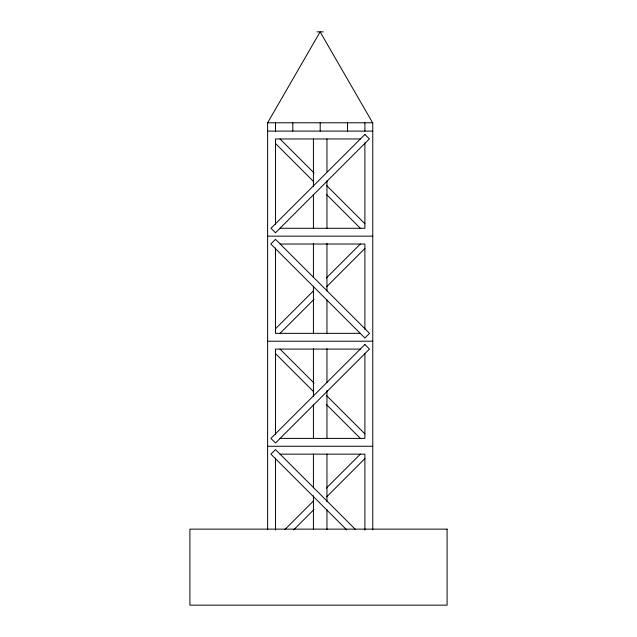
<?xml version="1.0" encoding="UTF-8"?>
<svg xmlns="http://www.w3.org/2000/svg" width="637" height="637" viewBox="0 0 637 637"><rect width="100%" height="100%" fill="white"/><g stroke="black" fill="none" stroke-linecap="round" stroke-linejoin="round"><path stroke-width="0.96" d="M267.612 529.809L267.612 122.782L320.124 31.85L372.621 122.782M275.487 328.803L313.691 290.631M326.343 277.995L360.359 244.011M280.033 333.342L314.025 299.35M326.677 286.698L364.89 248.486M284.882 529.538L313.691 500.754M326.343 488.117L360.359 454.133M293.641 529.857L314.025 509.473M326.677 496.82L364.89 458.608M316.971 31.85L323.27 31.85M267.62 122.782L372.764 122.782L372.764 529.809M267.612 131.095L372.764 131.095M360.399 138.946L275.487 138.97L275.487 224.335M279.985 228.285L364.89 228.285L364.89 142.911M267.612 236.152L372.764 236.152M280.169 244.027L364.89 244.027L364.89 329.393M360.2 333.342L275.487 333.342L275.487 247.968M267.612 341.217L372.764 341.217M360.303 349.092L275.487 349.092L275.487 434.458M280.073 438.407L364.89 438.407L364.89 353.67M267.612 446.274L372.764 446.274M280.049 454.149L364.89 454.149L364.89 530.04M280.025 138.97L314.025 172.938M326.67 185.574L364.89 223.754M275.487 143.492L313.699 181.672M326.351 194.309L360.351 228.285M280.025 349.092L314.025 383.06M326.677 395.696L364.89 433.877M275.487 353.615L313.699 391.795M326.351 404.431L360.351 438.407M355.502 529.53L275.487 449.587L270.924 454.149L346.719 529.873M364.89 122.782L364.89 131.095M347.555 122.782L347.555 131.095M326.956 139.041L326.956 171.839M326.956 180.781L326.956 228.476M326.956 243.382L326.956 291.077M326.956 300.019L326.956 333.804M326.956 348.71L326.956 382.495M326.956 390.449L326.956 438.145M326.956 454.046L326.956 501.741M326.956 509.688L326.956 529.562M320.188 122.782L320.188 131.095M313.42 139.041L313.42 186.745M313.42 194.691L313.42 228.476M313.42 243.382L313.42 277.167M313.42 286.109L313.42 333.804M313.42 348.71L313.42 396.413M313.42 404.36L313.42 438.145M313.42 454.046L313.42 487.831M313.42 495.777L313.42 529.562M292.821 122.782L292.821 131.095M275.487 122.782L275.487 131.095M275.487 458.091L275.487 530.056M364.897 134.455L270.988 228.285L275.487 232.784L369.38 138.89L364.897 134.455M275.487 239.345L270.805 244.027L364.89 338.024L369.571 333.342L275.487 239.345M364.89 344.506L270.9 438.407L275.487 442.986L369.468 349.092L364.89 344.506M447.094 529.132L189.906 529.132L189.906 605.15L447.094 605.15L447.094 529.132"/></g></svg>
